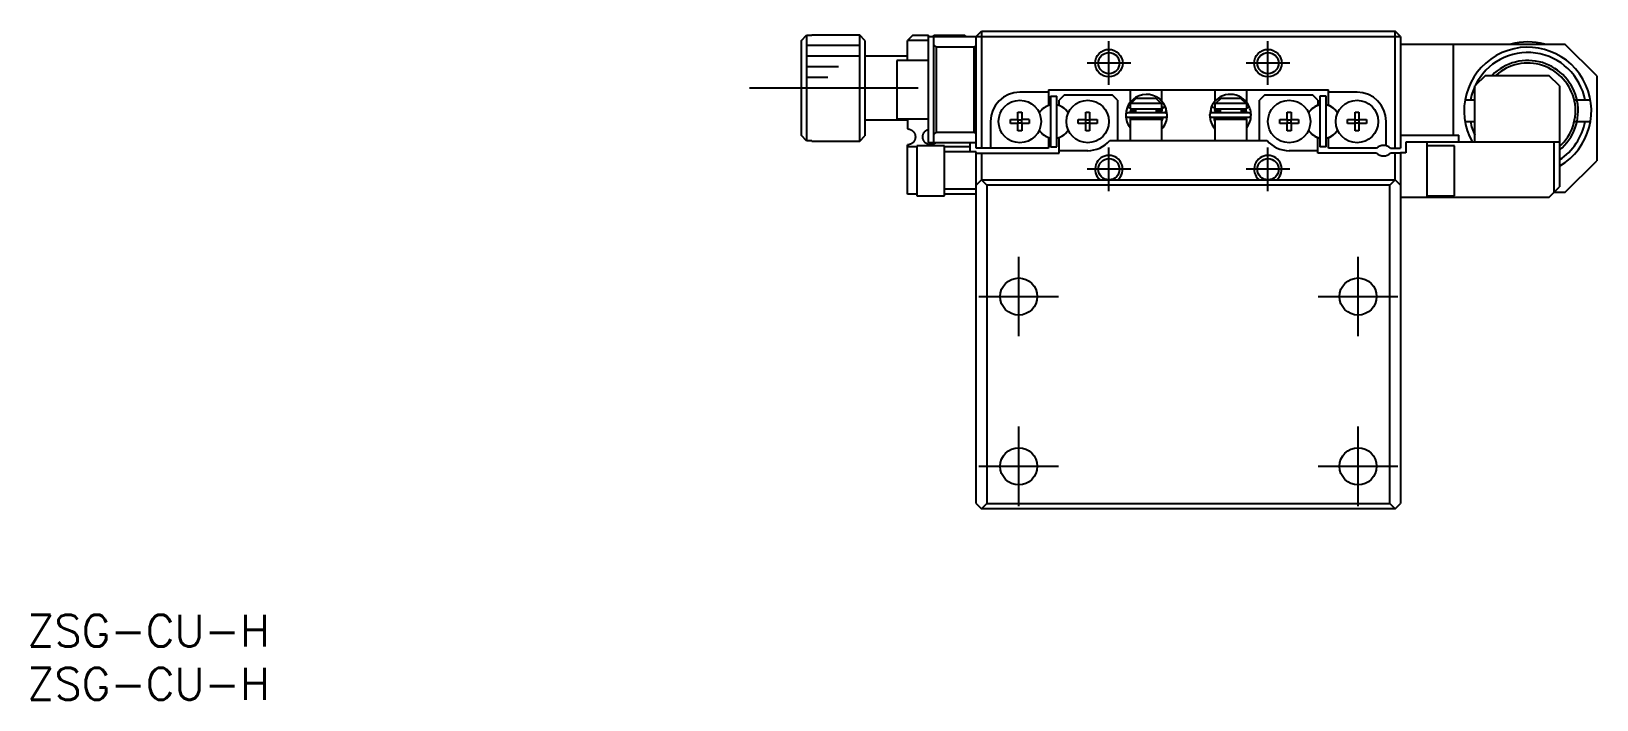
# Model space of a CAD drawing. Extents: x 0 to 329, y -8 to 243.
# Drawn here: x 0.4 to 148, y -8 to 55 of the extents above; entities that cross this region are included whole.
import ezdxf

# ---------------------------------------------------------------- set-up
doc = ezdxf.new("R2010")
doc.units = 0
doc.header["$LTSCALE"] = 0.5
doc.linetypes.add('CENTER', pattern=[50.8, 31.75, -6.35, 6.35, -6.35])
for name, color, linetype in [('MSM_CENTER', 1, 'CENTER'), ('MSM_CONTINUOUS', 7, 'CONTINUOUS'), ('MSM_NARROW', 5, 'CONTINUOUS'), ('MSM_PART_NUMBER', 7, 'CONTINUOUS')]:
    doc.layers.add(name, color=color, linetype=linetype)
doc.styles.get("Standard").update_dxf_attribs({"font": 'txt.shx', "height": 3, "bigfont": 'bigfont.shx'})

# ---------------------------------------------------------------- blocks, each defined once
blk = doc.blocks.new('*U2')
at = {"layer": 'MSM_PART_NUMBER'}
blk.add_text('ZSG-CU-H', height=3, dxfattribs=at).set_placement((0, -3))
blk = doc.blocks.new('*U3')
at = {"layer": 'MSM_PART_NUMBER'}
blk.add_text('ZSG-CU-H', height=3, dxfattribs=at).set_placement((0, -8))

msp = doc.modelspace()

# ---------------------------------------------------------------- linework, layer by layer
at = {"layer": 'MSM_CENTER'}
for p, q in [((102, 49.942392), (102, 54.057608)), ((117, 49.942392), (117, 54.057608)), ((104.057608, 52.000001), (99.942392, 52.000001)), ((119.057608, 52.000001), (114.942392, 52.000001)), ((84, 49.65), (68, 49.65)), ((102.000001, 39.94239), (102.000001, 44.057607)), ((117.000002, 39.94239), (117.000002, 44.057607)), ((104.057609, 41.999999), (99.942394, 41.999999)), ((119.05761, 41.999999), (114.942394, 41.999999)), ((93.5, 26.25), (93.5, 33.75)), ((125.5, 26.25), (125.5, 33.75)), ((89.75, 30), (97.25, 30)), ((121.75, 30), (129.25, 30)), ((93.5, 10.25), (93.5, 17.75)), ((125.5, 10.25), (125.5, 17.75)), ((89.75, 14), (97.25, 14)), ((121.75, 14), (129.25, 14))]:
    msp.add_line(p, q, dxfattribs=at)
at = {"layer": 'MSM_CONTINUOUS'}
for p, q in [((73, 54.132187), (73.5, 54.633974)), ((73.5, 54.633974), (73.5, 44.666026)), ((73.5, 54.633974), (74, 54.633974)), ((74, 54.633974), (74, 54.65)), ((78.5, 54.65), (74, 54.65)), ((78.5, 44.65), (78.5, 54.65)), ((79, 54.15), (78.5, 54.65)), ((83.5, 54.65), (83, 54.15)), ((83.5, 54.65), (85, 54.65)), ((85, 44.5), (85, 54.65)), ((85.5, 44.5), (85.5, 54.65)), ((85.5, 54.65), (88.4, 54.65)), ((88.55, 54.5), (88.4, 54.65)), ((89.5, 54.5), (90, 55)), ((90, 55), (90, 44)), ((90, 55), (129, 55)), ((129, 44), (129, 55)), ((129.5, 54.5), (129, 55)), ((73, 45.167813), (73, 54.132187)), ((79, 54.15), (79, 45.15)), ((85, 54.15), (83, 54.15)), ((83, 52.25), (83, 54.15)), ((85, 54.5), (129.5, 54.5)), ((85.5, 53.7), (85.7, 53.5)), ((89.3, 53.5), (85.7, 53.5)), ((85.7, 53.5), (85.7, 45.5)), ((89.3, 53.5), (89.5, 53.7)), ((89.3, 45.5), (89.3, 53.5)), ((89.5, 44), (89.5, 54.5)), ((129.5, 54.5), (129.5, 44)), ((129.5, 53.8), (145, 53.8)), ((134.5, 45.2), (134.5, 53.8)), ((148, 50.8), (145, 53.8)), ((83, 52.65), (79, 52.65)), ((82, 52.25), (82, 46.75)), ((85, 52.25), (82, 52.25)), ((137.5, 50.85), (136.5, 49.85)), ((137.5, 50.85), (143.5, 50.85)), ((144.5, 49.85), (143.5, 50.85)), ((148, 50.8), (148, 42.8)), ((96.3, 49.25), (93.6, 49.25)), ((96.3, 49.5), (122.7, 49.5)), ((96.3, 49.5), (96.3, 48.050806)), ((96.5, 48.9), (96.5, 44.1)), ((96.5, 48.9), (97.1, 48.9)), ((97.1, 44.1), (97.1, 48.9)), ((97.8, 49), (97.3, 48.5)), ((97.8, 49), (102.3, 49)), ((102.8, 48.5), (102.3, 49)), ((104, 49.5), (104, 48.291324)), ((107, 48.404973), (107, 49.5)), ((112, 49.5), (112, 48.404834)), ((115, 48.291645), (115, 49.5)), ((116.7, 49), (116.2, 48.5)), ((116.7, 49), (121.2, 49)), ((121.7, 48.5), (121.2, 49)), ((122.5, 48.9), (121.9, 48.9)), ((121.9, 48.9), (121.9, 44.1)), ((122.5, 44.1), (122.5, 48.9)), ((122.7, 48.050806), (122.7, 49.5)), ((125.4, 49.25), (122.7, 49.25)), ((136.5, 44.55), (136.5, 49.85)), ((144.5, 49.85), (144.5, 40.35)), ((93.42, 47.386361), (93.78, 47.386361)), ((93.42, 46.68), (93.42, 47.386361)), ((93.78, 47.386361), (93.78, 46.68)), ((96.039905, 47.90064), (96.3, 48.050806)), ((97.3, 48.050806), (97.3, 48.5)), ((97.3, 48.050806), (97.560095, 47.90064)), ((99.82, 47.386361), (100.18, 47.386361)), ((99.82, 46.68), (99.82, 47.386361)), ((100.18, 47.386361), (100.18, 46.68)), ((102.8, 48.5), (102.8, 44.7)), ((103.752639, 47.870057), (103.731023, 47.81216)), ((103.767327, 47.862128), (103.752285, 47.868376)), ((103.968385, 47.757572), (103.758399, 47.871402)), ((107.296922, 47.306482), (103.796922, 47.306482)), ((104.000014, 47.745959), (103.968385, 47.757572)), ((107, 48.2), (104, 48.2)), ((104, 48.2), (104, 47.7)), ((104, 47.7), (107, 47.7)), ((104.00872, 47.306574), (104.114216, 47.700181)), ((104.054317, 48.2), (104.583485, 48.7)), ((104.097721, 47.605076), (104.098332, 47.61988)), ((104.097872, 47.590263), (104.097721, 47.605076)), ((104.098785, 47.575483), (104.097872, 47.590263)), ((104.098332, 47.61988), (104.099705, 47.634636)), ((104.100456, 47.560774), (104.098785, 47.575483)), ((104.099705, 47.634636), (104.101836, 47.649305)), ((104.102879, 47.546177), (104.100456, 47.560774)), ((104.101836, 47.649305), (104.10472, 47.663846)), ((104.106046, 47.531729), (104.102879, 47.546177)), ((104.10472, 47.663846), (104.108346, 47.67822)), ((104.109946, 47.517468), (104.106046, 47.531729)), ((104.108346, 47.67822), (104.112706, 47.692389)), ((104.114567, 47.503431), (104.109946, 47.517468)), ((104.112706, 47.692389), (104.117785, 47.706315)), ((104.119894, 47.489655), (104.114567, 47.503431)), ((104.115422, 47.5), (104.5, 47.5)), ((104.117785, 47.706315), (104.12073, 47.713504)), ((104.125911, 47.476172), (104.119894, 47.489655)), ((104.1326, 47.463018), (104.125911, 47.476172)), ((104.139942, 47.450223), (104.1326, 47.463018)), ((104.147914, 47.437819), (104.139942, 47.450223)), ((104.156496, 47.425835), (104.147914, 47.437819)), ((104.165663, 47.414298), (104.156496, 47.425835)), ((104.17539, 47.403236), (104.165663, 47.414298)), ((104.185652, 47.392673), (104.17539, 47.403236)), ((104.196421, 47.382633), (104.185652, 47.392673)), ((104.207671, 47.373137), (104.196421, 47.382633)), ((104.219373, 47.364208), (104.207671, 47.373137)), ((104.231497, 47.355863), (104.219373, 47.364208)), ((104.244014, 47.348122), (104.231497, 47.355863)), ((104.256893, 47.341), (104.244014, 47.348122)), ((104.270104, 47.334512), (104.256893, 47.341)), ((104.283615, 47.328673), (104.270104, 47.334512)), ((104.297393, 47.323494), (104.283615, 47.328673)), ((104.311407, 47.318987), (104.297393, 47.323494)), ((104.325624, 47.31516), (104.311407, 47.318987)), ((104.34001, 47.312023), (104.325624, 47.31516)), ((104.354534, 47.309583), (104.34001, 47.312023)), ((104.36916, 47.307843), (104.354534, 47.309583)), ((104.383854, 47.306809), (104.36916, 47.307843)), ((104.397809, 47.306482), (104.383854, 47.306809)), ((104.5, 47.7), (104.5, 47.306482)), ((104.583485, 48.7), (106.416515, 48.7)), ((106.416515, 48.7), (106.945683, 48.2)), ((106.5, 47.306482), (106.5, 47.7)), ((106.5, 47.5), (106.978326, 47.5)), ((106.701358, 47.306531), (106.696035, 47.306482)), ((106.71608, 47.307151), (106.701358, 47.306531)), ((106.730758, 47.308479), (106.71608, 47.307151)), ((106.745358, 47.310512), (106.730758, 47.308479)), ((106.759845, 47.313246), (106.745358, 47.310512)), ((106.774187, 47.316677), (106.759845, 47.313246)), ((106.78835, 47.320797), (106.774187, 47.316677)), ((106.802299, 47.325599), (106.78835, 47.320797)), ((106.816003, 47.331073), (106.802299, 47.325599)), ((106.829427, 47.337207), (106.816003, 47.331073)), ((106.84254, 47.34399), (106.829427, 47.337207)), ((106.855309, 47.351407), (106.84254, 47.34399)), ((106.867703, 47.359442), (106.855309, 47.351407)), ((106.879691, 47.368079), (106.867703, 47.359442)), ((106.891242, 47.377299), (106.879691, 47.368079)), ((106.902326, 47.387081), (106.891242, 47.377299)), ((106.912914, 47.397404), (106.902326, 47.387081)), ((106.922979, 47.408244), (106.912914, 47.397404)), ((106.932493, 47.419577), (106.922979, 47.408244)), ((106.941429, 47.431376), (106.932493, 47.419577)), ((106.949763, 47.443613), (106.941429, 47.431376)), ((106.957472, 47.456258), (106.949763, 47.443613)), ((106.964533, 47.46928), (106.957472, 47.456258)), ((106.970925, 47.482647), (106.964533, 47.46928)), ((106.976629, 47.496325), (106.970925, 47.482647)), ((106.973114, 47.713504), (106.978732, 47.699261)), ((106.98163, 47.510278), (106.976629, 47.496325)), ((106.978732, 47.699261), (106.983435, 47.685245)), ((106.98591, 47.52447), (106.98163, 47.510278)), ((106.983435, 47.685245), (106.987417, 47.671001)), ((106.989458, 47.538863), (106.98591, 47.52447)), ((106.987417, 47.671001), (106.990665, 47.656565)), ((106.992263, 47.55342), (106.989458, 47.538863)), ((106.990665, 47.656565), (106.993169, 47.641975)), ((106.994315, 47.568101), (106.992263, 47.55342)), ((106.993169, 47.641975), (106.99492, 47.627271)), ((106.99561, 47.582867), (106.994315, 47.568101)), ((106.99492, 47.627271), (106.995912, 47.612492)), ((106.996143, 47.597677), (106.99561, 47.582867)), ((106.995912, 47.612492), (106.996143, 47.597677)), ((107.102471, 47.810711), (106.999943, 47.753529)), ((107, 48.403855), (107, 48.403975)), ((107, 47.7), (107, 48.2)), ((107, 47.743204), (107.008542, 47.74893)), ((107.008542, 47.74893), (107.018107, 47.75495)), ((107.018107, 47.75495), (107.028631, 47.761225)), ((107.028631, 47.761225), (107.040041, 47.76771)), ((107.040041, 47.76771), (107.052257, 47.774361)), ((107.052257, 47.774361), (107.065196, 47.781132)), ((107.065196, 47.781132), (107.078769, 47.787976)), ((107.078769, 47.787976), (107.092882, 47.794847)), ((107.092882, 47.794847), (107.107438, 47.801696)), ((107.336206, 47.878867), (107.102471, 47.810711)), ((107.107438, 47.801696), (107.122337, 47.808477)), ((107.122337, 47.808477), (107.137475, 47.815143)), ((107.137475, 47.815143), (107.15275, 47.821648)), ((107.15275, 47.821648), (107.168054, 47.827948)), ((107.168054, 47.827948), (107.183284, 47.833998)), ((107.183284, 47.833998), (107.198333, 47.839757)), ((107.198333, 47.839757), (107.213099, 47.845186)), ((107.213099, 47.845186), (107.227479, 47.850246)), ((107.227479, 47.850246), (107.241375, 47.854904)), ((107.241375, 47.854904), (107.25469, 47.859127)), ((107.25469, 47.859127), (107.267334, 47.862886)), ((107.267334, 47.862886), (107.279218, 47.866154)), ((107.279218, 47.866154), (107.290261, 47.868911)), ((107.290261, 47.868911), (107.300388, 47.871136)), ((107.300388, 47.871136), (107.309527, 47.872814)), ((107.309527, 47.872814), (107.317616, 47.873933)), ((107.317616, 47.873933), (107.3246, 47.874487)), ((107.3246, 47.874487), (107.33043, 47.874471)), ((107.328904, 47.303836), (107.334523, 47.315907)), ((107.33043, 47.874471), (107.335066, 47.873885)), ((107.334523, 47.315907), (107.347998, 47.347687)), ((107.335066, 47.873885), (107.33862, 47.872658)), ((107.33862, 47.872658), (107.34079, 47.870814)), ((107.34079, 47.870814), (107.341205, 47.870057)), ((107.348455, 47.852331), (107.341205, 47.870057)), ((107.347998, 47.347687), (107.359863, 47.380082)), ((107.36025, 47.819957), (107.348455, 47.852331)), ((107.359863, 47.380082), (107.370088, 47.413013)), ((107.37041, 47.787046), (107.36025, 47.819957)), ((107.495444, 47.131973), (107.361901, 47.815965)), ((107.370088, 47.413013), (107.37865, 47.446399)), ((107.378909, 47.753678), (107.37041, 47.787046)), ((107.37865, 47.446399), (107.385529, 47.480159)), ((107.385727, 47.719933), (107.378909, 47.753678)), ((107.385529, 47.480159), (107.390709, 47.514209)), ((107.390849, 47.685895), (107.385727, 47.719933)), ((107.390709, 47.514209), (107.394178, 47.548466)), ((107.394261, 47.651645), (107.390849, 47.685895)), ((107.394178, 47.548466), (107.395928, 47.582847)), ((107.395956, 47.617268), (107.394261, 47.651645)), ((107.395928, 47.582847), (107.395956, 47.617268)), ((111.638523, 47.817053), (111.504539, 47.130793)), ((111.604864, 47.638089), (111.603849, 47.603685)), ((111.603849, 47.603685), (111.604557, 47.569273)), ((111.604557, 47.569273), (111.606985, 47.534939)), ((111.6076, 47.672404), (111.604864, 47.638089)), ((111.606985, 47.534939), (111.611128, 47.500766)), ((111.61205, 47.706544), (111.6076, 47.672404)), ((111.611128, 47.500766), (111.616976, 47.466836)), ((111.618204, 47.740427), (111.61205, 47.706544)), ((111.616976, 47.466836), (111.624514, 47.433233)), ((111.626048, 47.77397), (111.618204, 47.740427)), ((111.624514, 47.433233), (111.633725, 47.400039)), ((111.635563, 47.80709), (111.626048, 47.77397)), ((111.633725, 47.400039), (111.644587, 47.367334)), ((111.646726, 47.839706), (111.635563, 47.80709)), ((111.644587, 47.367334), (111.657074, 47.335199)), ((111.658795, 47.870057), (111.646726, 47.839706)), ((111.657074, 47.335199), (111.671073, 47.303885)), ((111.65921, 47.870814), (111.658795, 47.870057)), ((111.66138, 47.872658), (111.65921, 47.870814)), ((111.664139, 47.87945), (111.660103, 47.870019)), ((111.664934, 47.873885), (111.66138, 47.872658)), ((111.663794, 47.878867), (111.897529, 47.810711)), ((111.66957, 47.874471), (111.664934, 47.873885)), ((111.6754, 47.874487), (111.66957, 47.874471)), ((111.682384, 47.873933), (111.6754, 47.874487)), ((111.690473, 47.872814), (111.682384, 47.873933)), ((111.699612, 47.871136), (111.690473, 47.872814)), ((111.709739, 47.868911), (111.699612, 47.871136)), ((115.203078, 47.306482), (111.703078, 47.306482)), ((111.720782, 47.866154), (111.709739, 47.868911)), ((111.732666, 47.862886), (111.720782, 47.866154)), ((111.74531, 47.859127), (111.732666, 47.862886)), ((111.758625, 47.854904), (111.74531, 47.859127)), ((111.772521, 47.850246), (111.758625, 47.854904)), ((111.786901, 47.845186), (111.772521, 47.850246)), ((111.801667, 47.839757), (111.786901, 47.845186)), ((111.816716, 47.833998), (111.801667, 47.839757)), ((111.831946, 47.827948), (111.816716, 47.833998)), ((111.84725, 47.821648), (111.831946, 47.827948)), ((111.862525, 47.815143), (111.84725, 47.821648)), ((111.877663, 47.808477), (111.862525, 47.815143)), ((111.892562, 47.801696), (111.877663, 47.808477)), ((111.907118, 47.794847), (111.892562, 47.801696)), ((111.897529, 47.810711), (112.000057, 47.753529)), ((111.921231, 47.787976), (111.907118, 47.794847)), ((111.934804, 47.781132), (111.921231, 47.787976)), ((111.947743, 47.774361), (111.934804, 47.781132)), ((111.959959, 47.76771), (111.947743, 47.774361)), ((111.971369, 47.761225), (111.959959, 47.76771)), ((111.981893, 47.75495), (111.971369, 47.761225)), ((111.991458, 47.74893), (111.981893, 47.75495)), ((112, 47.743204), (111.991458, 47.74893)), ((112, 48.403926), (112, 48.403798)), ((115, 48.2), (112, 48.2)), ((112, 48.2), (112, 47.7)), ((112, 47.7), (115, 47.7)), ((112.003877, 47.605076), (112.004488, 47.61988)), ((112.004029, 47.590263), (112.003877, 47.605076)), ((112.004942, 47.575483), (112.004029, 47.590263)), ((112.004488, 47.61988), (112.005862, 47.634636)), ((112.006613, 47.560774), (112.004942, 47.575483)), ((112.005862, 47.634636), (112.007993, 47.649305)), ((112.009036, 47.546177), (112.006613, 47.560774)), ((112.007993, 47.649305), (112.010876, 47.663846)), ((112.012202, 47.531729), (112.009036, 47.546177)), ((112.010876, 47.663846), (112.014503, 47.67822)), ((112.016103, 47.517468), (112.012202, 47.531729)), ((112.014503, 47.67822), (112.018862, 47.692389)), ((112.020723, 47.503431), (112.016103, 47.517468)), ((112.018862, 47.692389), (112.023941, 47.706315)), ((112.02605, 47.489655), (112.020723, 47.503431)), ((112.02167, 47.5), (112.5, 47.5)), ((112.023941, 47.706315), (112.026886, 47.713504)), ((112.032067, 47.476172), (112.02605, 47.489655)), ((112.038756, 47.463018), (112.032067, 47.476172)), ((112.046098, 47.450223), (112.038756, 47.463018)), ((112.05407, 47.437819), (112.046098, 47.450223)), ((112.062652, 47.425835), (112.05407, 47.437819)), ((112.054317, 48.2), (112.583485, 48.7)), ((112.071819, 47.414298), (112.062652, 47.425835)), ((112.081546, 47.403236), (112.071819, 47.414298)), ((112.091808, 47.392673), (112.081546, 47.403236)), ((112.102578, 47.382633), (112.091808, 47.392673)), ((112.113827, 47.373137), (112.102578, 47.382633)), ((112.125529, 47.364208), (112.113827, 47.373137)), ((112.137653, 47.355863), (112.125529, 47.364208)), ((112.15017, 47.348122), (112.137653, 47.355863)), ((112.16305, 47.341), (112.15017, 47.348122)), ((112.17626, 47.334512), (112.16305, 47.341)), ((112.189771, 47.328673), (112.17626, 47.334512)), ((112.203549, 47.323494), (112.189771, 47.328673)), ((112.217563, 47.318987), (112.203549, 47.323494)), ((112.23178, 47.31516), (112.217563, 47.318987)), ((112.246167, 47.312023), (112.23178, 47.31516)), ((112.26069, 47.309583), (112.246167, 47.312023)), ((112.275316, 47.307843), (112.26069, 47.309583)), ((112.290011, 47.306809), (112.275316, 47.307843)), ((112.303965, 47.306482), (112.290011, 47.306809)), ((112.5, 47.7), (112.5, 47.306482)), ((112.583485, 48.7), (114.416515, 48.7)), ((114.416515, 48.7), (114.945683, 48.2)), ((114.5, 47.306482), (114.5, 47.7)), ((114.5, 47.5), (114.884574, 47.5)), ((114.607514, 47.306531), (114.602191, 47.306482)), ((114.622236, 47.307151), (114.607514, 47.306531)), ((114.636914, 47.308479), (114.622236, 47.307151)), ((114.651514, 47.310512), (114.636914, 47.308479)), ((114.666002, 47.313246), (114.651514, 47.310512)), ((114.680344, 47.316677), (114.666002, 47.313246)), ((114.694506, 47.320797), (114.680344, 47.316677)), ((114.708455, 47.325599), (114.694506, 47.320797)), ((114.722159, 47.331073), (114.708455, 47.325599)), ((114.735583, 47.337207), (114.722159, 47.331073)), ((114.748696, 47.34399), (114.735583, 47.337207)), ((114.761465, 47.351407), (114.748696, 47.34399)), ((114.773859, 47.359442), (114.761465, 47.351407)), ((114.785847, 47.368079), (114.773859, 47.359442)), ((114.797398, 47.377299), (114.785847, 47.368079)), ((114.808482, 47.387081), (114.797398, 47.377299)), ((114.819071, 47.397404), (114.808482, 47.387081)), ((114.829135, 47.408244), (114.819071, 47.397404)), ((114.838649, 47.419577), (114.829135, 47.408244)), ((114.847585, 47.431376), (114.838649, 47.419577)), ((114.85592, 47.443613), (114.847585, 47.431376)), ((114.863628, 47.456258), (114.85592, 47.443613)), ((114.870689, 47.46928), (114.863628, 47.456258)), ((114.877081, 47.482647), (114.870689, 47.46928)), ((114.882786, 47.496325), (114.877081, 47.482647)), ((114.87927, 47.713504), (114.884889, 47.699261)), ((114.887786, 47.510278), (114.882786, 47.496325)), ((114.884889, 47.699261), (114.889592, 47.685245)), ((114.885811, 47.700114), (114.991284, 47.306541)), ((114.892066, 47.52447), (114.887786, 47.510278)), ((114.889592, 47.685245), (114.893573, 47.671001)), ((114.895614, 47.538863), (114.892066, 47.52447)), ((114.893573, 47.671001), (114.896821, 47.656565)), ((114.898419, 47.55342), (114.895614, 47.538863)), ((114.896821, 47.656565), (114.899325, 47.641975)), ((114.900472, 47.568101), (114.898419, 47.55342)), ((114.899325, 47.641975), (114.901076, 47.627271)), ((114.901766, 47.582867), (114.900472, 47.568101)), ((114.901076, 47.627271), (114.902068, 47.612492)), ((114.902299, 47.597677), (114.901766, 47.582867)), ((114.902068, 47.612492), (114.902299, 47.597677)), ((115, 48.290741), (115, 48.290866)), ((115, 48.290335), (115, 48.290694)), ((115, 47.7), (115, 48.2)), ((115.031615, 47.757572), (115.241601, 47.871402)), ((115.232673, 47.862128), (115.247715, 47.868376)), ((115.243007, 47.874171), (115.242423, 47.878604)), ((115.268088, 47.814893), (115.247361, 47.870057)), ((116.2, 44.7), (116.2, 48.5)), ((118.82, 47.386361), (119.18, 47.386361)), ((118.82, 46.68), (118.82, 47.386361)), ((119.18, 47.386361), (119.18, 46.68)), ((121.7, 48.050806), (121.439905, 47.90064)), ((121.7, 48.5), (121.7, 48.050806)), ((122.960095, 47.90064), (122.7, 48.050806)), ((125.22, 47.386361), (125.58, 47.386361)), ((125.22, 46.68), (125.22, 47.386361)), ((125.58, 47.386361), (125.58, 46.68)), ((136.5, 48.5), (135.58392, 48.5)), ((147.41608, 48.5), (145.887482, 48.5)), ((79, 46.65), (83, 46.65)), ((82, 46.75), (85, 46.75)), ((83, 46.75), (83, 45.8)), ((83, 45.8), (83.025944, 45.79955)), ((83.025944, 45.79955), (83.05186, 45.798204)), ((83.05186, 45.798204), (83.077687, 45.795966)), ((83.077687, 45.795966), (83.101411, 45.793112)), ((83.101411, 45.793112), (83.125012, 45.789507)), ((83.125012, 45.789507), (83.148448, 45.785162)), ((83.148448, 45.785162), (83.174385, 45.779444)), ((83.174385, 45.779444), (83.200059, 45.772824)), ((83.200059, 45.772824), (83.225409, 45.765326)), ((83.225409, 45.765326), (83.249686, 45.757217)), ((84.944299, 45.755065), (84.962629, 45.761446)), ((84.962629, 45.761446), (84.981221, 45.767381)), ((84.981221, 45.767381), (85, 45.772842)), ((90.85, 46.5), (90.85, 44)), ((92.713639, 46.68), (93.42, 46.68)), ((92.713639, 46.32), (92.713639, 46.68)), ((93.42, 46.32), (92.713639, 46.32)), ((93.430372, 46.669628), (93.42, 46.68)), ((93.430372, 46.330372), (93.42, 46.32)), ((93.42, 45.613639), (93.42, 46.32)), ((93.430372, 46.330372), (93.430372, 46.669628)), ((93.430372, 46.669628), (93.769628, 46.669628)), ((93.769628, 46.330372), (93.430372, 46.330372)), ((93.769628, 46.669628), (93.78, 46.68)), ((93.769628, 46.669628), (93.769628, 46.330372)), ((93.769628, 46.330372), (93.78, 46.32)), ((94.486361, 46.68), (93.78, 46.68)), ((93.78, 46.32), (93.78, 45.613639)), ((94.486361, 46.32), (93.78, 46.32)), ((94.486361, 46.68), (94.486361, 46.32)), ((99.113639, 46.68), (99.82, 46.68)), ((99.113639, 46.32), (99.113639, 46.68)), ((99.82, 46.32), (99.113639, 46.32)), ((99.830372, 46.669628), (99.82, 46.68)), ((99.830372, 46.330372), (99.82, 46.32)), ((99.82, 45.613639), (99.82, 46.32)), ((99.830372, 46.330372), (99.830372, 46.669628)), ((99.830372, 46.669628), (100.169628, 46.669628)), ((100.169628, 46.330372), (99.830372, 46.330372)), ((100.169628, 46.669628), (100.18, 46.68)), ((100.169628, 46.669628), (100.169628, 46.330372)), ((100.169628, 46.330372), (100.18, 46.32)), ((100.18, 46.68), (100.886361, 46.68)), ((100.18, 46.32), (100.18, 45.613639)), ((100.886361, 46.32), (100.18, 46.32)), ((100.886361, 46.68), (100.886361, 46.32)), ((103.796922, 46.906482), (107.296922, 46.906482)), ((107, 46.7), (104, 46.7)), ((104, 46.7), (104, 44.7)), ((104.050226, 46.69991), (104.009023, 46.906478)), ((104.5, 46.906482), (104.5, 46.7)), ((106.5, 46.7), (106.5, 46.906482)), ((107, 44.7), (107, 46.7)), ((107.037084, 46.676793), (107.000439, 46.565741)), ((107.085106, 46.90646), (107.037084, 46.676793)), ((111.703078, 46.906482), (115.203078, 46.906482)), ((111.964396, 46.671709), (111.914898, 46.906431)), ((111.999767, 46.565189), (111.964396, 46.671709)), ((115, 46.7), (112, 46.7)), ((112, 46.7), (112, 44.7)), ((112.5, 46.906482), (112.5, 46.7)), ((114.5, 46.7), (114.5, 46.906482)), ((114.990971, 46.906428), (114.949766, 46.699881)), ((115, 44.7), (115, 46.7)), ((118.113639, 46.32), (118.113639, 46.68)), ((118.113639, 46.68), (118.82, 46.68)), ((118.82, 46.32), (118.113639, 46.32)), ((118.830372, 46.669628), (118.82, 46.68)), ((118.830372, 46.330372), (118.82, 46.32)), ((118.82, 45.613639), (118.82, 46.32)), ((118.830372, 46.330372), (118.830372, 46.669628)), ((118.830372, 46.669628), (119.169628, 46.669628)), ((119.169628, 46.330372), (118.830372, 46.330372)), ((119.169628, 46.669628), (119.18, 46.68)), ((119.169628, 46.669628), (119.169628, 46.330372)), ((119.169628, 46.330372), (119.18, 46.32)), ((119.18, 46.68), (119.886361, 46.68)), ((119.18, 46.32), (119.18, 45.613639)), ((119.886361, 46.32), (119.18, 46.32)), ((119.886361, 46.68), (119.886361, 46.32)), ((124.513639, 46.32), (124.513639, 46.68)), ((124.513639, 46.68), (125.22, 46.68)), ((125.22, 46.32), (124.513639, 46.32)), ((125.230372, 46.669628), (125.22, 46.68)), ((125.230372, 46.330372), (125.22, 46.32)), ((125.22, 45.613639), (125.22, 46.32)), ((125.230372, 46.330372), (125.230372, 46.669628)), ((125.230372, 46.669628), (125.569628, 46.669628)), ((125.569628, 46.330372), (125.230372, 46.330372)), ((125.569628, 46.669628), (125.58, 46.68)), ((125.569628, 46.669628), (125.569628, 46.330372)), ((125.569628, 46.330372), (125.58, 46.32)), ((125.58, 46.68), (126.286361, 46.68)), ((125.58, 46.32), (125.58, 45.613639)), ((126.286361, 46.32), (125.58, 46.32)), ((126.286361, 46.68), (126.286361, 46.32)), ((128.15, 44.218246), (128.15, 46.5)), ((135.58392, 46.5), (136.5, 46.5)), ((145.887482, 46.5), (147.41608, 46.5)), ((73.5, 44.666026), (73, 45.167813)), ((74, 44.666026), (73.5, 44.666026)), ((74, 44.65), (74, 44.666026)), ((74, 44.65), (78.5, 44.65)), ((78.5, 44.65), (79, 45.15)), ((83.012391, 44.300104), (83, 44.3)), ((83, 39.65), (83, 44.3)), ((83.024771, 44.300413), (83.012391, 44.300104)), ((83.037094, 44.300922), (83.024771, 44.300413)), ((83.049313, 44.301625), (83.037094, 44.300922)), ((83.061383, 44.302516), (83.049313, 44.301625)), ((83.076751, 44.30394), (83.061383, 44.302516)), ((83.091865, 44.305653), (83.076751, 44.30394)), ((83.106696, 44.307635), (83.091865, 44.305653)), ((83.121212, 44.309865), (83.106696, 44.307635)), ((83.135383, 44.312322), (83.121212, 44.309865)), ((83.149178, 44.314986), (83.135383, 44.312322)), ((83.163515, 44.318042), (83.149178, 44.314986)), ((83.177493, 44.321305), (83.163515, 44.318042)), ((83.191118, 44.324759), (83.177493, 44.321305)), ((83.217025, 44.332084), (83.191118, 44.324759)), ((83.241765, 44.340033), (83.217025, 44.332084)), ((83.265423, 44.348537), (83.241765, 44.340033)), ((83.249686, 45.757217), (83.273607, 45.748311)), ((83.282393, 44.355195), (83.265423, 44.348537)), ((83.273607, 45.748311), (83.297124, 45.738634)), ((83.29887, 44.362122), (83.282393, 44.355195)), ((83.297124, 45.738634), (83.328927, 45.724022)), ((83.33058, 44.376786), (83.29887, 44.362122)), ((83.328927, 45.724022), (83.359837, 45.708041)), ((83.360586, 44.392368), (83.33058, 44.376786)), ((83.359837, 45.708041), (83.382189, 45.695314)), ((83.38916, 44.408865), (83.360586, 44.392368)), ((83.382189, 45.695314), (83.403989, 45.681895)), ((83.41638, 44.426199), (83.38916, 44.408865)), ((83.403989, 45.681895), (83.425197, 45.667825)), ((83.45943, 44.45719), (83.41638, 44.426199)), ((83.425197, 45.667825), (83.447575, 45.651811)), ((83.447575, 45.651811), (83.469207, 45.635102)), ((83.499251, 44.49031), (83.45943, 44.45719)), ((83.469207, 45.635102), (83.493728, 45.614562)), ((83.493728, 45.614562), (83.517158, 45.593181)), ((83.536307, 44.525715), (83.499251, 44.49031)), ((83.517158, 45.593181), (83.539446, 45.571055)), ((83.570311, 44.56292), (83.536307, 44.525715)), ((83.539446, 45.571055), (83.562327, 45.546273)), ((83.562327, 45.546273), (83.583835, 45.520783)), ((83.601742, 44.602332), (83.570311, 44.56292)), ((83.583835, 45.520783), (83.605188, 45.492997)), ((83.630246, 44.64344), (83.601742, 44.602332)), ((83.605188, 45.492997), (83.624972, 45.46462)), ((83.624972, 45.46462), (83.639817, 45.441323)), ((83.656133, 44.686696), (83.630246, 44.64344)), ((83.639817, 45.441323), (83.65365, 45.417751)), ((83.65365, 45.417751), (83.666472, 45.39397)), ((83.679163, 44.731822), (83.656133, 44.686696)), ((83.666472, 45.39397), (83.681238, 45.363711)), ((83.695409, 44.769099), (83.679163, 44.731822)), ((83.681238, 45.363711), (83.694448, 45.333271)), ((83.694448, 45.333271), (83.707445, 45.29904)), ((83.709711, 44.807491), (83.695409, 44.769099)), ((83.707445, 45.29904), (83.718648, 45.26458)), ((83.72205, 44.84716), (83.709711, 44.807491)), ((83.718648, 45.26458), (83.72803, 45.230199)), ((83.732211, 44.887621), (83.72205, 44.84716)), ((83.72803, 45.230199), (83.735737, 45.19557)), ((83.740219, 44.929268), (83.732211, 44.887621)), ((83.735737, 45.19557), (83.741712, 45.161192)), ((83.745885, 44.971546), (83.740219, 44.929268)), ((83.741712, 45.161192), (83.746063, 45.126746)), ((83.749177, 45.014876), (83.745885, 44.971546)), ((83.746063, 45.126746), (83.748784, 45.092691)), ((83.748784, 45.092691), (83.749947, 45.058912)), ((83.749947, 45.058912), (83.749177, 45.014876)), ((84.450132, 45.035925), (84.450349, 45.072846)), ((84.451661, 45.000109), (84.450132, 45.035925)), ((84.450349, 45.072846), (84.452434, 45.110363)), ((84.454838, 44.964952), (84.451661, 45.000109)), ((84.452434, 45.110363), (84.45648, 45.148378)), ((84.459579, 44.930513), (84.454838, 44.964952)), ((84.45648, 45.148378), (84.462657, 45.187207)), ((84.465757, 44.89707), (84.459579, 44.930513)), ((84.462657, 45.187207), (84.467182, 45.20962)), ((84.477204, 44.849836), (84.465757, 44.89707)), ((84.467182, 45.20962), (84.472449, 45.232125)), ((84.472449, 45.232125), (84.483013, 45.270064)), ((84.491406, 44.804248), (84.477204, 44.849836)), ((84.483013, 45.270064), (84.495803, 45.308082)), ((84.508023, 44.760745), (84.491406, 44.804248)), ((84.495803, 45.308082), (84.507875, 45.338898)), ((84.507875, 45.338898), (84.521504, 45.369598)), ((84.527029, 44.718926), (84.508023, 44.760745)), ((84.521504, 45.369598), (84.536883, 45.400393)), ((84.548025, 44.679285), (84.527029, 44.718926)), ((84.536883, 45.400393), (84.553915, 45.430886)), ((84.571132, 44.641313), (84.548025, 44.679285)), ((84.553915, 45.430886), (84.564967, 45.449041)), ((84.564967, 45.449041), (84.57663, 45.467025)), ((84.596066, 44.605293), (84.571132, 44.641313)), ((84.57663, 45.467025), (84.597611, 45.496796)), ((84.622951, 44.570924), (84.596066, 44.605293)), ((84.597611, 45.496796), (84.620327, 45.525898)), ((84.620327, 45.525898), (84.636705, 45.545174)), ((84.648936, 44.541248), (84.622951, 44.570924)), ((84.636705, 45.545174), (84.653878, 45.564052)), ((84.69055, 44.499576), (84.648936, 44.541248)), ((84.653878, 45.564052), (84.671826, 45.582478)), ((84.671826, 45.582478), (84.688805, 45.598798)), ((84.688805, 45.598798), (84.70641, 45.614685)), ((84.73579, 44.460925), (84.69055, 44.499576)), ((84.70641, 45.614685), (84.724021, 45.629607)), ((84.724021, 45.629607), (84.742197, 45.644067)), ((84.767664, 44.437141), (84.73579, 44.460925)), ((84.742197, 45.644067), (84.763266, 45.659723)), ((84.763266, 45.659723), (84.785016, 45.674729)), ((84.801369, 44.414701), (84.767664, 44.437141)), ((84.785016, 45.674729), (84.807404, 45.689037)), ((84.837068, 44.393662), (84.801369, 44.414701)), ((84.807404, 45.689037), (84.830921, 45.702901)), ((84.830921, 45.702901), (84.855064, 45.715971)), ((84.874623, 44.374256), (84.837068, 44.393662)), ((84.855064, 45.715971), (84.879778, 45.728202)), ((84.897293, 44.363799), (84.874623, 44.374256)), ((84.879778, 45.728202), (84.902769, 45.738588)), ((84.920899, 44.353864), (84.897293, 44.363799)), ((84.902769, 45.738588), (84.926183, 45.74823)), ((84.945526, 44.344491), (84.920899, 44.353864)), ((84.926183, 45.74823), (84.944299, 45.755065)), ((84.964424, 44.337956), (84.945526, 44.344491)), ((84.984016, 44.331768), (84.964424, 44.337956)), ((85.004343, 44.325969), (84.984016, 44.331768)), ((89.5, 44.5), (85, 44.5)), ((85.025444, 44.320596), (85.004343, 44.325969)), ((85.040055, 44.317253), (85.025444, 44.320596)), ((85.055062, 44.314138), (85.040055, 44.317253)), ((85.068336, 44.311648), (85.055062, 44.314138)), ((85.081941, 44.309352), (85.068336, 44.311648)), ((85.095852, 44.307268), (85.081941, 44.309352)), ((85.110047, 44.305415), (85.095852, 44.307268)), ((85.124501, 44.30381), (85.110047, 44.305415)), ((85.136112, 44.30273), (85.124501, 44.30381)), ((85.147909, 44.301822), (85.136112, 44.30273)), ((85.159849, 44.301091), (85.147909, 44.301822)), ((85.17189, 44.300542), (85.159849, 44.301091)), ((85.183992, 44.300181), (85.17189, 44.300542)), ((85.196113, 44.300014), (85.183992, 44.300181)), ((85.208211, 44.300045), (85.196113, 44.300014)), ((85.220247, 44.300276), (85.208211, 44.300045)), ((85.232259, 44.300703), (85.220247, 44.300276)), ((85.244211, 44.301317), (85.232259, 44.300703)), ((85.256068, 44.302111), (85.244211, 44.301317)), ((85.267794, 44.303079), (85.256068, 44.302111)), ((85.279354, 44.304213), (85.267794, 44.303079)), ((85.290712, 44.305506), (85.279354, 44.304213)), ((85.302969, 44.307102), (85.290712, 44.305506)), ((85.315014, 44.308872), (85.302969, 44.307102)), ((85.326835, 44.310803), (85.315014, 44.308872)), ((85.338418, 44.312884), (85.326835, 44.310803)), ((85.353248, 44.315823), (85.338418, 44.312884)), ((85.367701, 44.318989), (85.353248, 44.315823)), ((85.381779, 44.322362), (85.367701, 44.318989)), ((85.406124, 44.328879), (85.381779, 44.322362)), ((85.429435, 44.335953), (85.406124, 44.328879)), ((85.451775, 44.343523), (85.429435, 44.335953)), ((85.483374, 44.355593), (85.451775, 44.343523)), ((85.513304, 44.368574), (85.483374, 44.355593)), ((85.7, 45.5), (85.5, 45.3)), ((85.536699, 44.379826), (85.513304, 44.368574)), ((85.570022, 44.39763), (85.536699, 44.379826)), ((85.601591, 44.416577), (85.570022, 44.39763)), ((85.640898, 44.443276), (85.601591, 44.416577)), ((85.677738, 44.471842), (85.640898, 44.443276)), ((85.709847, 44.499949), (85.677738, 44.471842)), ((85.7, 45.5), (89.3, 45.5)), ((88.9, 44.5), (88.9, 43.65)), ((89.5, 45.3), (89.3, 45.5)), ((93.78, 45.613639), (93.42, 45.613639)), ((96.3, 44.949194), (96.039905, 45.09936)), ((96.3, 44.949194), (96.3, 44)), ((97.560095, 45.09936), (97.3, 44.949194)), ((97.3, 43.5), (97.3, 44.949194)), ((100.18, 45.613639), (99.82, 45.613639)), ((102.079062, 44.7), (116.920938, 44.7)), ((119.18, 45.613639), (118.82, 45.613639)), ((121.439905, 45.09936), (121.7, 44.949194)), ((121.7, 43.5), (121.7, 44.949194)), ((122.7, 44.949194), (122.960095, 45.09936)), ((122.7, 44), (122.7, 44.949194)), ((125.58, 45.613639), (125.22, 45.613639)), ((129.5, 45.2), (135, 45.2)), ((144.5, 44.55), (130, 44.55)), ((130, 44.55), (130, 43.55)), ((132, 39.35), (132, 44.55)), ((135, 44.55), (135, 45.2)), ((144, 39.85), (144, 44.55)), ((83, 44.15), (83.9, 44.15)), ((83.9, 44.2), (83.9, 39.5)), ((86.5, 44.2), (83.9, 44.2)), ((86.5, 39.5), (86.5, 44.2)), ((86.5, 44.15), (88.9, 44.15)), ((89.5, 43.65), (86.5, 43.65)), ((96.3, 44), (89.5, 44)), ((89.5, 10.5), (89.5, 43.65)), ((89.5, 43.5), (97.3, 43.5)), ((90, 43.5), (90, 41)), ((96.5, 44.1), (97.1, 44.1)), ((100, 43.75), (97.3, 43.75)), ((121.7, 43.75), (119, 43.75)), ((127.238562, 43.5), (121.7, 43.5)), ((122.5, 44.1), (121.9, 44.1)), ((127.238562, 44), (122.7, 44)), ((128.561438, 44), (129.5, 44)), ((129.5, 43.5), (128.561438, 43.5)), ((129, 41), (129, 43.5)), ((130, 43.55), (129.5, 43.55)), ((129.5, 43.55), (129.5, 10.5)), ((134.6, 44.2), (132, 44.2)), ((134.6, 39.5), (134.6, 44.2)), ((145, 39.8), (148, 42.8)), ((86.5, 40.15), (89.5, 40.15)), ((90, 41), (89.5, 40.5)), ((90.5, 40.5), (90, 41)), ((90, 41), (129, 41)), ((90.5, 40.5), (90.5, 10.5)), ((128.5, 40.5), (90.5, 40.5)), ((129, 41), (128.5, 40.5)), ((128.5, 10.5), (128.5, 40.5)), ((129.5, 40.5), (129, 41)), ((143.5, 39.35), (144.5, 40.35)), ((83.9, 39.65), (83, 39.65)), ((83.9, 39.5), (86.5, 39.5)), ((89.5, 39.65), (86.5, 39.65)), ((143.5, 39.35), (129.5, 39.35)), ((132, 39.5), (134.6, 39.5)), ((145, 39.8), (143.95, 39.8)), ((89.5, 10.5), (90, 10)), ((90, 10), (90.5, 10.5)), ((90.5, 10.5), (128.5, 10.5)), ((128.5, 10.5), (129, 10)), ((129, 10), (129.5, 10.5)), ((129, 10), (90, 10))]:
    msp.add_line(p, q, dxfattribs=at)
for centre, radius in [((102, 52.000001), 1), ((117, 52.000001), 1), ((93.6, 46.5), 2), ((100, 46.5), 2), ((119, 46.5), 2), ((125.4, 46.5), 2), ((102.000001, 41.999999), 1), ((117.000002, 41.999999), 1), ((93.5, 30), 1.75), ((125.5, 30), 1.75), ((93.5, 14), 1.75), ((125.5, 14), 1.75)]:
    msp.add_circle(centre, radius, dxfattribs=at)
for centre, radius, start, end in [((141.5, 47.5), 6, 300, 209.45014751), ((141.5, 47.5), 6.499999, 75.750002, 104.249998), ((141.5, 47.5), 5.5, 10.475682, 154.099496), ((141.5, 47.5), 4.75, 309.166711, 135.14915252), ((141.5, 47.5), 4.5, 311.810315, 131.8885643), ((93.6, 46.5), 2.75, 90, 180), ((105.547068, 47.106084), 1.948849, 23.070586, 179.197143), ((113.453076, 47.106477), 1.948828, 35.527392, 156.941699), ((125.4, 46.5), 2.75, 0, 90), ((141.5, 47.5), 5.5, 155.380023, 169.524318), ((96.914905, 46.385095), 1.75, 120, 148.118467), ((96.800001, 46.5), 1.5875, 100.89309, 149.5667936), ((96.800001, 46.5), 1.5875, 30.433263, 79.10696497), ((96.685095, 46.385095), 1.75, 31.881533, 60), ((103.796922, 47.106482), 0.2, 90, 270), ((107.296922, 47.106482), 0.2, 270, 90), ((111.703078, 47.106482), 0.2, 90, 270), ((113.447306, 47.104814), 1.95449, 0.807854, 35.46878), ((115.203078, 47.106482), 0.2, 270, 90), ((122.314905, 46.385095), 1.75, 120, 148.118467), ((122.199999, 46.5), 1.5875, 100.893016, 149.56673631), ((122.199999, 46.5), 1.5875, 30.433182, 79.10690768), ((122.085095, 46.385095), 1.75, 31.881533, 60), ((105.542089, 47.105165), 1.943782, 180.705552, 217.486733), ((105.542988, 47.108228), 1.952708, 318.275844, 359.150244), ((113.457205, 47.108304), 1.952902, 180.843123, 221.731914), ((113.455904, 47.105851), 1.945793, 322.533808, 359.180643), ((141.5, 47.5), 5.5, 190.475682, 204.619977), ((141.5, 47.5), 5.5, 303.055731, 349.524318), ((96.914905, 46.614905), 1.75, 211.881533, 240), ((96.800001, 46.5), 1.5875, 210.433182, 259.10692752), ((96.800001, 46.5), 1.5875, 280.893016, 329.56675615), ((96.685095, 46.614905), 1.75, 300, 328.118467), ((100, 46.5), 2.75, 270, 319.114807), ((119, 46.5), 2.75, 220.885193, 270), ((122.314905, 46.614905), 1.75, 211.881533, 240), ((122.199999, 46.5), 1.5875, 210.433263, 259.10698482), ((122.199999, 46.5), 1.5875, 280.89309, 329.56681345), ((122.085095, 46.614905), 1.75, 300, 328.118467), ((127.9, 43.25), 1, 48.590378, 131.40964648), ((127.9, 44.25), 1, 228.590378, 311.409622)]:
    msp.add_arc(centre, radius, start, end, dxfattribs=at)
at = {"layer": 'MSM_NARROW'}
for p, q in [((78.5, 53.65), (73.5, 53.65)), ((78.5, 52.65), (73.5, 52.65)), ((76.5, 51.65), (73.5, 51.65)), ((75.5, 50.65), (73.5, 50.65))]:
    msp.add_line(p, q, dxfattribs=at)
for centre in [(102, 52.000001), (117, 52.000001)]:
    msp.add_circle(centre, 1.3, dxfattribs=at)
for centre in [(102.000001, 41.999999), (117.000002, 41.999999)]:
    msp.add_arc(centre, 1.3, 309.7152407, 230.2847593, dxfattribs=at)

# ---------------------------------------------------------------- block references
at = {"layer": 'MSM_CONTINUOUS'}
for name in ['*U2', '*U3']:
    msp.add_blockref(name, (0, 0), dxfattribs=at)

doc.saveas('drawing.dxf')
